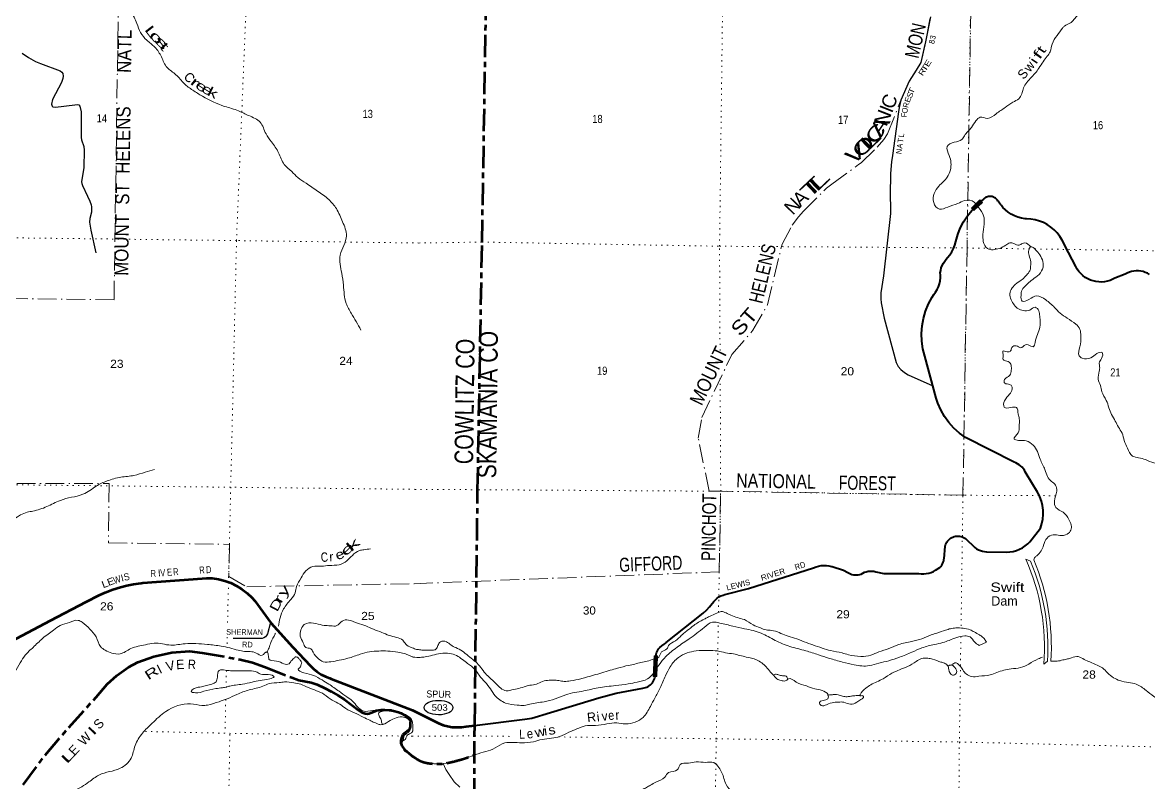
# Model space of a CAD drawing. Header units: feet. Extents: x -509309 to -252658, y -547785 to -360805.
# Drawn here: x -326406 to -302280, y -527854 to -511576 of the extents above; entities that cross this region are included whole.
import ezdxf
from ezdxf.enums import TextEntityAlignment as Align

# ---------------------------------------------------------------- set-up
doc = ezdxf.new("R2010")
doc.units = ezdxf.units.FT
doc.header["$LTSCALE"] = 80
for name, pattern in [('DOT_DASHED', [7.7, 5, -1.2, 0.3, -1.2]), ('DOTTED', [1.5, 0.3, -1.2]), ('LONG_DASH_SHORT_DASH', [9.9, 6, -1.2, 1.5, -1.2])]:
    doc.linetypes.add(name, pattern=pattern)
for name, color, linetype, lineweight in [('11', 7, 'LONG_DASH_SHORT_DASH', 60), ('17', 7, 'Continuous', 25), ('23', 7, 'Continuous', 70), ('26', 7, 'Continuous', 40), ('27', 7, 'Continuous', 13), ('29', 7, 'Continuous', 25), ('39', 7, 'Continuous', 13), ('42', 7, 'Continuous', 13), ('44', 7, 'DOT_DASHED', 13), ('61', 7, 'Continuous', 13), ('7', 7, 'DOTTED', 13)]:
    doc.layers.add(name, color=color, linetype=linetype, lineweight=lineweight)
for name, color, linetype in [('12', 7, 'Continuous'), ('30', 7, 'Continuous'), ('41', 7, 'Continuous')]:
    doc.layers.add(name, color=color, linetype=linetype)

msp = doc.modelspace()

# ---------------------------------------------------------------- linework, layer by layer
at = {"layer": '11'}
for points in [[(-316715.86, -526630.74), (-316654.03, -521583.29), (-316558.5, -516278.36), (-316469.63, -510997.35), (-316483.27, -510681.69), (-316376.8, -505718.45), (-316327.52, -501336.07)], [(-326389.04, -527901.97), (-325922.94, -527271.41), (-325416.21, -526674.44), (-324827.35, -526024.19), (-324591.62, -525750.18), (-324382.08, -525562.32), (-324132.87, -525387.47), (-323931.8, -525277.83), (-323591.98, -525152.2), (-323209.79, -525068.16), (-322826.8, -525039.62), (-322554.91, -525073.61), (-321744.19, -525219.98), (-321476.7, -525286.64), (-321217.28, -525379.69), (-320634.56, -525605.12), (-320482.02, -525658.97), (-320219.03, -525713.28), (-320089.51, -525758.28), (-319926.57, -525832.13), (-319792.61, -525903.8), (-319644.2, -525989), (-319507.59, -526079.45), (-319207.18, -526305.09), (-319130.36, -526355.96), (-319062.01, -526377.23), (-319014.97, -526380.45), (-318980.76, -526377.72), (-318940.44, -526365.08), (-318852.86, -526323.06), (-318821.4, -526315.41), (-318724.19, -526301.3), (-318644.23, -526297.6), (-318547.09, -526306.06), (-318459.91, -526320.51), (-318353.17, -526347.69), (-318293.45, -526370.57), (-318220.95, -526408.76), (-318137.83, -526460.47), (-318103.04, -526486.58), (-318089.47, -526516.79), (-318099.18, -526579.81), (-318097.15, -526621.18), (-318096.94, -526665.61), (-318111.14, -526703.97), (-318137.68, -526734.06), (-318227.57, -526801.73), (-318254.92, -526828.18), (-318273.31, -526858.85), (-318287.29, -526900.5), (-318298.82, -526961.47), (-318298.11, -527010.31), (-318288.94, -527046.06), (-318276.28, -527070.75), (-318219.62, -527147.12), (-318068.9, -527275.75)], [(-316981.1, -547015.46), (-316887.98, -543040), (-316886.45, -542825.07), (-316758.68, -537641.65), (-316724.95, -532202.46), (-316718.63, -526856.93), (-316715.86, -526630.74)], [(-318093.63, -527255.46), (-318090.94, -527257.77), (-318086.03, -527262.01), (-318081.66, -527265.77), (-318075.6, -527270.78), (-318071.3, -527274.07), (-318068.9, -527275.75), (-318062.4, -527279.91)]]:
    msp.add_lwpolyline(points, dxfattribs=at)
msp.add_spline([(-318062.4, -527279.91), (-317868.72, -527397.78), (-317657.37, -527447.74), (-317390.55, -527449.02), (-317138.37, -527397.69), (-316857.27, -527315.01), (-316720.93, -527264.02)], degree=3, dxfattribs=at)
at = {"layer": '17'}
msp.add_ellipse((-317492.8, -526250.08), major_axis=(-309.24, 1), ratio=0.500121, dxfattribs=at)
at = {"layer": '23'}
for points in [[(-328832.74, -525980.54), (-325808.48, -524387.65), (-325041.96, -523987.2), (-324764.56, -523839.93), (-324632.36, -523782.12), (-324473.28, -523722.46), (-324304.59, -523669.13), (-324171.32, -523636.09), (-324029.97, -523604.87), (-323861.99, -523581.75), (-323824.72, -523577.44), (-322751.94, -523497.93), (-322461.15, -523476.59), (-322343.11, -523480.41), (-322206.85, -523499.2), (-322073.31, -523532.13), (-321943.94, -523578.84), (-321820.15, -523638.81), (-321703.32, -523711.4), (-321594.71, -523795.8), (-321495.52, -523891.09), (-321431.29, -523964.95), (-321087.84, -524435.08), (-320613.24, -524957.92), (-320238.31, -525352.42), (-320167.39, -525423.19), (-320089.45, -525486.17), (-320005.37, -525540.65), (-319916.04, -525586.05), (-319822.46, -525621.86), (-319789.11, -525631.99), (-318049, -526305.42)], [(-318049, -526305.42), (-317489.92, -526586.81), (-317395.27, -526623.51), (-317297.31, -526650.13), (-317197.1, -526666.35), (-317095.74, -526672.02), (-316994.35, -526667.05), (-316901.79, -526653.11), (-316717.86, -526629.96)]]:
    msp.add_lwpolyline(points, dxfattribs=at)
at = {"layer": '26'}
for points in [[(-302260.6, -516972.96), (-302303.5, -516947.73), (-302348.81, -516927.12), (-302396.02, -516911.36), (-302444.62, -516900.62), (-302494.08, -516895.03), (-302543.85, -516894.63), (-302593.39, -516899.44), (-302642.16, -516909.39), (-302689.62, -516924.4), (-302735.25, -516944.28), (-302778.55, -516968.82), (-302999.4, -517049.12), (-303045.42, -517074.23), (-303102.3, -517098.46), (-303161.4, -517116.61), (-303222.07, -517128.49), (-303283.65, -517133.96), (-303345.46, -517132.96), (-303406.83, -517125.51), (-303467.09, -517111.68), (-303525.57, -517091.63), (-303581.63, -517065.57), (-303634.67, -517033.8), (-303684.09, -516996.66), (-303729.36, -516954.56), (-303769.98, -516907.95), (-303805.51, -516857.36), (-303835.55, -516803.33), (-304072.38, -516355.06), (-304087.44, -516317.69), (-304128.56, -516234.33), (-304178.16, -516155.73), (-304235.71, -516082.75), (-304300.57, -516016.17), (-304372.03, -515956.75), (-304449.32, -515905.12), (-304531.57, -515861.85), (-304617.9, -515827.41), (-304707.36, -515802.19), (-304798.96, -515786.46), (-304891.71, -515780.39), (-304925.22, -515777.61), (-305002.48, -515765.35), (-305078.04, -515745.07), (-305151.07, -515717.01), (-305220.76, -515681.47), (-305286.36, -515638.84), (-305347.14, -515589.59), (-305402.44, -515534.25), (-305431.41, -515498.44), (-305451.73, -515473.33), (-305470.05, -515448.44), (-305503.22, -515403.39), (-305504.81, -515400.46), (-305515.75, -515383.01), (-305528.45, -515366.8), (-305542.77, -515352.01), (-305558.56, -515338.8), (-305575.65, -515327.3), (-305593.84, -515317.66), (-305612.95, -515309.97), (-305632.75, -515304.32), (-305653.03, -515300.78), (-305666.52, -515299.91), (-305688.38, -515300.34), (-305710.07, -515303.06), (-305731.36, -515308.04), (-305752.01, -515315.21), (-305771.8, -515324.5)], [(-305180.28, -522903.33), (-305110.91, -522884.1), (-305043.92, -522857.72), (-304980.06, -522824.49), (-304920.02, -522784.76), (-304864.47, -522738.97), (-304823.66, -522698.32), (-304591.06, -522403.47), (-304563.16, -522309.59), (-304545.22, -522213.31), (-304537.45, -522115.68), (-304539.93, -522017.78), (-304552.62, -521920.66), (-304575.4, -521825.41), (-304608.01, -521733.06), (-304650.09, -521644.63), (-304656.75, -521632.55), (-304903.04, -521238.23), (-304919.07, -521200.4), (-304938.97, -521164.46), (-304962.51, -521130.8), (-304989.44, -521099.78), (-305019.47, -521071.75), (-305052.26, -521047.01), (-305087.47, -521025.83), (-305124.69, -521008.45), (-305159.43, -520996.26), (-306198.59, -520463.77), (-306328.58, -520369.27), (-306447.98, -520261.7), (-306555.48, -520142.23), (-306649.9, -520012.19), (-306730.22, -519872.99), (-306795.54, -519726.15), (-306830.3, -519625.15), (-307075.12, -518724.82), (-307114.66, -518565.65), (-307137.34, -518403.23), (-307142.92, -518239.32), (-307131.34, -518075.73), (-307102.72, -517914.24), (-307057.38, -517756.63), (-306995.81, -517604.62), (-306918.69, -517459.89), (-306881.25, -517400.73), (-306842.4, -517349), (-306809.17, -517293.5), (-306781.92, -517234.83), (-306760.95, -517173.63), (-306746.5, -517110.57), (-306738.72, -517046.35), (-306737.69, -516981.67), (-306740.55, -516940.7), (-306732.66, -516886.24), (-306719.11, -516832.91), (-306700.07, -516781.28), (-306675.73, -516731.93), (-306646.37, -516685.4), (-306612.3, -516642.18), (-306583.28, -516611.65), (-306533.74, -516550.83), (-306490.83, -516485.17), (-306455.01, -516415.39), (-306426.69, -516342.24), (-306406.17, -516266.53), (-306405.43, -516263.08), (-306366.11, -516118.17), (-306311.86, -515978.16), (-306243.28, -515844.59), (-306161.1, -515718.92), (-306066.24, -515602.53), (-305865.4, -515404.44)], [(-305771.8, -515324.5), (-305790.51, -515335.81), (-305807.93, -515349.01), (-305865.4, -515404.44)], [(-312612.17, -524856.76), (-311824.84, -524225.66), (-311751.47, -524163.4), (-311685.01, -524093.82), (-311626.19, -524017.67), (-311622.51, -524012.31), (-311593.09, -523974.09), (-311559.83, -523939.17), (-311523.1, -523907.91), (-311483.31, -523880.66), (-311440.89, -523857.72), (-311396.3, -523839.34), (-311354.71, -523826.86), (-310847.65, -523698.16), (-309455.41, -523256.32), (-309403.55, -523234.68), (-309349.71, -523218.59), (-309294.48, -523208.21), (-309238.47, -523203.67), (-309182.29, -523205), (-309126.56, -523212.19), (-309071.89, -523225.18), (-309059.41, -523229.01), (-308816.73, -523307.94), (-308721.59, -523359.7), (-308696.03, -523371.49), (-308665.37, -523385.46), (-308633.41, -523396.16), (-308600.52, -523403.45), (-308567.04, -523407.27), (-308533.34, -523407.56), (-308499.8, -523404.34), (-308466.78, -523397.62), (-308437.66, -523388.6), (-308402.28, -523368.21), (-308364.97, -523351.63), (-308326.12, -523339.05), (-308286.18, -523330.59), (-308245.56, -523326.36), (-308204.73, -523326.39), (-308164.13, -523330.7), (-308125.33, -523338.92), (-307947.74, -523375.91), (-307201.35, -523376.26), (-307148.22, -523382.82), (-307094.69, -523383.8), (-307041.35, -523379.17), (-306988.79, -523368.99), (-306937.58, -523353.38), (-306888.28, -523332.5), (-306846.44, -523309.66), (-306748.59, -523252.09), (-306726.54, -523226.31), (-306707.3, -523198.38), (-306691.09, -523168.58), (-306678.09, -523137.26), (-306668.43, -523104.74), (-306662.22, -523071.4), (-306661.29, -523063.71), (-306637.91, -522789.23), (-306629.36, -522761.05), (-306617.91, -522733.91), (-306603.69, -522708.13), (-306586.85, -522683.97), (-306567.57, -522661.7), (-306546.08, -522641.57), (-306522.6, -522623.8), (-306497.39, -522608.58), (-306470.72, -522596.08), (-306442.9, -522586.43), (-306414.22, -522579.75), (-306385, -522576.1), (-306355.55, -522575.52), (-306326.21, -522578.02), (-306297.29, -522583.58), (-306269.11, -522592.13), (-306241.98, -522603.58), (-306216.19, -522617.81), (-306200.23, -522628.51), (-306000.7, -522820.73), (-305963.33, -522846.4), (-305923.48, -522868.02), (-305881.58, -522885.36), (-305838.11, -522898.23), (-305793.52, -522906.48), (-305748.32, -522910.02), (-305742.25, -522910.14), (-305323.15, -522919.6), (-305251.29, -522915.21), (-305180.28, -522903.33)], [(-312853.08, -525582.96), (-312831.44, -525109.01), (-312822.25, -525077.89), (-312809.86, -525047.91), (-312794.41, -525019.38), (-312776.05, -524992.62), (-312755, -524967.94), (-312752.86, -524965.7), (-312705.59, -524925.12), (-312660.24, -524893.38)], [(-312660.24, -524893.37), (-312615.89, -524859.9), (-312612.17, -524856.75)], [(-316717.86, -526629.96), (-315643.53, -526494.77), (-315494.99, -526473.3), (-315349.52, -526436.43), (-315253.83, -526403.02), (-314060.28, -526038.08), (-313686.91, -525940.1), (-313456.66, -525899.97), (-313117.78, -525832.94), (-313087.46, -525828.75), (-313057.74, -525821.41), (-313028.95, -525811.01), (-313001.4, -525797.66), (-312975.41, -525781.5), (-312951.24, -525762.71), (-312929.17, -525741.5), (-312909.44, -525718.09), (-312892.26, -525692.75), (-312877.83, -525665.76), (-312866.29, -525637.41), (-312857.79, -525608), (-312853.08, -525582.96)]]:
    msp.add_lwpolyline(points, dxfattribs=at)
at = {"layer": '29'}
for points in [[(-306953.77, -511454.16), (-307055.58, -511990.52), (-307156.86, -512434.9), (-307261.25, -512597.55), (-307409.19, -512830.86), (-307585.36, -513237.85), (-307622.75, -513393.77), (-307639.37, -513485.24), (-307767.77, -514422.22)], [(-326409.76, -512230.5), (-326276.88, -512323.55), (-326126.28, -512412.17), (-326023.81, -512455.36), (-325599.2, -512611.57), (-325565.53, -512640.03), (-325541.62, -512669.17), (-325537.19, -512722.35), (-325541.62, -512771.09), (-325567.54, -512858.89), (-325765.75, -513225.8), (-325785.23, -513324.97), (-325771.94, -513369.28), (-325759.16, -513382.51), (-325696.64, -513387.01), (-325522.02, -513369.53), (-325230.39, -513329.14), (-325200.56, -513338.27), (-325178.41, -513364.85), (-325151.5, -513486.8), (-325147.41, -514038.37), (-325140.93, -514085.34), (-325092.08, -514234.57), (-325085.4, -514313.1), (-325090.17, -514682.4), (-325138.54, -514991.05), (-325134.12, -515022.07), (-325119.84, -515069.57), (-325013.44, -515293.85), (-324965.8, -515398.71), (-324937.01, -515478.47), (-324925.94, -515525), (-324925.94, -515584.82), (-324928.2, -515636.33), (-324965.65, -515776.41), (-324970.23, -515855.11), (-324943.8, -516021.68), (-324837.82, -516511.02)], [(-307767.77, -514422.22), (-307786.91, -514561.85), (-307809.31, -514812.26), (-307817.22, -515271.76), (-307807.95, -515550.98), (-307807.66, -515663.91), (-307955.54, -517002.97), (-308013.34, -517364.43), (-308014.23, -517493.45), (-308009.19, -517576.48), (-307942.98, -517908.55), (-307685.98, -518859.77), (-307644.57, -518942.31), (-307585.99, -519006.54), (-307509.53, -519075.35), (-307431.23, -519124.43), (-306903.64, -519355.43)], [(-321094.18, -524428.1), (-321156.59, -524672.94), (-321175.03, -524705.39), (-321200.88, -524734.97), (-321234.1, -524757.13), (-321271.75, -524768.21), (-321336.33, -524771.57), (-321890.67, -524766.38)]]:
    msp.add_lwpolyline(points, dxfattribs=at)
at = {"layer": '39'}
for p, q in [((-303963.14, -511588.69), (-303961.42, -511590.23)), ((-305910.23, -524917.71), (-305753.97, -524851.7))]:
    msp.add_line(p, q, dxfattribs=at)
msp.add_lwpolyline([(-317390.55, -527449.02), (-317337.84, -527578.98), (-317264.44, -527685.42), (-317160.19, -527838.88), (-317032.81, -527952.82)], dxfattribs=at)
for centre, radius, start, end in [((-309195.82, -524955.4), 4834.93, 356.42276, 22.7686), ((-306544.55, -525370.53), 25.83, 110.99637, 187.03131)]:
    msp.add_arc(centre, radius, start, end, dxfattribs=at)
for points in [[(-305981.41, -515462.28), (-306013.79, -515422.34), (-306219.5, -515386.59), (-306367.74, -515452.82), (-306582.41, -515527.27), (-306760.25, -515574.61), (-306882.76, -515428.68), (-306873.6, -515236.15), (-306771.07, -515078.3), (-306591.38, -514886.42), (-306522.99, -514729.65), (-306512.96, -514579.32), (-306550.93, -514423.65), (-306592.01, -514233.76), (-306441.02, -514139.49), (-306282.97, -514081.56), (-306224.63, -514000.83), (-306073.44, -513824.23), (-305979.36, -513682.22), (-305884.99, -513604.48), (-305731.14, -513628.77), (-305543.89, -513529.47), (-305351.72, -513396.17), (-305188.16, -513282.17), (-305059.76, -513207.36), (-304994.71, -513100.7), (-304966.07, -513005.1), (-304910.89, -512892.14), (-304710.13, -512662.68), (-304628.94, -512552.45), (-304536.97, -512414.4), (-304449.6, -512298.31), (-304386.82, -512201.62), (-304344.33, -512038.12), (-304239.04, -511852.24), (-304122.53, -511696.78), (-304079.25, -511653.79), (-303963.14, -511588.69), (-303876.84, -511512.73), (-303820.88, -511445.99), (-303723.49, -511330.17), (-303577.89, -511137.36), (-303473.73, -510993.61), (-303229.34, -510783.42), (-303010.52, -510628.76), (-302779.19, -510456.37), (-302596.99, -510320.78), (-302374.11, -510164.22), (-302185.29, -510081.03), (-301983.63, -509968.07), (-301828.7, -509801.62), (-301764.18, -509564.42), (-301700.89, -509373.37), (-301727.45, -509165.8), (-301848.22, -509029.96), (-301922.5, -508881.33), (-301996.18, -508784.93), (-302152.15, -508539.68), (-302193.3, -508277.49), (-302228.6, -508021.49), (-302191.11, -507819.7), (-302160.65, -507655.86), (-302118.08, -507564.65), (-301984.89, -507385.56), (-301854.74, -507170.23), (-301791.42, -507053.48), (-301812.96, -506807.9), (-301815.2, -506366.04), (-301791.55, -506081.53), (-301799.37, -505848.37), (-301797.57, -505705.84), (-301791.05, -505386.73), (-301752.6, -505148.81), (-301744.17, -505058.67), (-301731.62, -504814.02), (-301646.94, -504573.35), (-301556.11, -504403.14), (-301496.76, -504284.27), (-301409.68, -504103.92), (-301339.06, -503939.17), (-301253.74, -503674.42), (-301266.99, -503569.64), (-301261.34, -503433.24)], [(-324577.25, -509189.32), (-324443.59, -509304.15), (-324297.26, -509505.62), (-324174.86, -509806.94), (-324150.03, -510080.29), (-324245.98, -510491.74), (-324396.88, -510739.61), (-324217.74, -511005.92), (-324075.7, -511327.69), (-323956.65, -511594.84), (-323874.29, -511791.05), (-323745.24, -511954.07), (-323569.89, -512103.93), (-323429.72, -512313.31), (-323307.86, -512538.38), (-323118.57, -512692.53), (-322940.02, -512884.59), (-322758.47, -513024.55), (-322550.71, -513154.98), (-322076.27, -513370.84), (-321775.78, -513468.96), (-321555.44, -513569.54), (-321313.88, -513712.66), (-321188.44, -513959.87), (-321071.56, -514130.67), (-320917.87, -514366.4), (-320796.43, -514613.53), (-320637.17, -514767.09), (-320507.43, -514894.01), (-320331.58, -515017.8), (-320082.48, -515185.15), (-319841.69, -515368.38), (-319681.19, -515562.1), (-319548.39, -515843.56), (-319464.02, -516144.15), (-319522, -516349.68), (-319600.04, -516556.83), (-319565.42, -516946.74), (-319530.17, -517198.22), (-319469.61, -517592.64), (-319361.5, -517803.4), (-319154.1, -518162.55)], [(-304801.42, -516381.29), (-304933.56, -516295.34), (-304984.06, -516308.01), (-305051.19, -516342.32), (-305166.67, -516309.04), (-305252.56, -516294.64), (-305338.17, -516344.51), (-305474.43, -516413.07), (-305609.68, -516443.51), (-305731.34, -516416.08), (-305819.55, -516263.05), (-305827.67, -516116.24), (-305803.67, -515893.99), (-305813.04, -515719.02), (-305920.55, -515537.35), (-305981.41, -515462.28)], [(-304737.65, -523084.23), (-304720.38, -523038.52), (-304671.08, -522995.69), (-304581.97, -522889.69), (-304528.69, -522772.67), (-304454.33, -522618.07), (-304322.08, -522549.39), (-304179.99, -522563.32), (-304022.69, -522533.49), (-303942.14, -522447.34), (-303935.29, -522341.09), (-303986.32, -522223.22), (-304108.56, -522067.26), (-304264.32, -521964.59), (-304294.77, -521827.2), (-304246.93, -521613.64), (-304269.56, -521484.5), (-304357.7, -521403.77), (-304445.13, -521296.95), (-304499.47, -521152.89), (-304601.9, -520931.2), (-304657.71, -520767.01), (-304754.31, -520627.81), (-304900.38, -520537.46), (-305064.63, -520526.94), (-305158.17, -520498.27), (-305070.26, -520362.12), (-305052.85, -520236.08), (-305048.13, -520059.49), (-305071.62, -519962.46), (-305110.03, -519822.84), (-305228.43, -519823.62), (-305370.62, -519813.7), (-305362.97, -519677.36), (-305254.96, -519539.74), (-305201.67, -519422.72), (-305213.94, -519356.12), (-305279.25, -519322.2), (-305370.62, -519287.57), (-305362.89, -519223.52), (-305254.11, -519132.11), (-305221.14, -519024.58), (-305224.26, -518916.05), (-305245.08, -518869.29), (-305344.1, -518820.39), (-305401.28, -518782.68), (-305394.14, -518740.71), (-305399.96, -518658.21), (-305402.9, -518617.97), (-305304.92, -518630.69), (-305234.16, -518610.54), (-305206.06, -518535), (-305116.82, -518499.29), (-305015.64, -518542.22), (-304915.68, -518480.69), (-304797.97, -518506.01), (-304750.23, -518521.37), (-304711.56, -518426.04), (-304656.83, -518254.83), (-304606.54, -518099.58), (-304603.99, -517928.95), (-304616.76, -517806.11), (-304660.14, -517702.5), (-304711.57, -517674.99), (-304823.51, -517734.18), (-304962.17, -517742.43), (-305077.5, -517703.13), (-305136.31, -517651.31), (-305207.65, -517542.93), (-305250.44, -517417.25), (-305133.9, -517185.49), (-305007.12, -517096.58), (-304916.55, -517010.7), (-304854.52, -516942.12), (-304818.72, -516878.84), (-304803.74, -516768.8), (-304803.98, -516702.52), (-304838.48, -516567.03), (-304847.35, -516448.31), (-304801.42, -516381.29), (-304698.72, -516442.34), (-304611.33, -516551.16), (-304540.95, -516695.66), (-304551.25, -516856.03), (-304659.53, -517003.68), (-304794.59, -517102.4), (-304889.24, -517190.18), (-304988.48, -517299.92), (-305011.85, -517423.78), (-304988.95, -517542.89), (-304843.52, -517506.71), (-304674.96, -517431), (-304482.56, -517514.58), (-304296.27, -517676.32), (-304173.17, -517800.17), (-304021.52, -517906.74), (-303836.32, -518034.31)], [(-303836.32, -518034.31), (-303749.1, -518149.15), (-303730.79, -518290.22), (-303749.04, -518522.67), (-303766.21, -518714.98), (-303701.39, -518766.96), (-303514.5, -518756.01), (-303385.72, -518667.16), (-303274.75, -518644.09), (-303284.19, -518772.35), (-303334.94, -518869.36), (-303327.11, -518951.91), (-303335.59, -519044.06), (-303358.24, -519216.14), (-303311.66, -519349.95), (-303279.1, -519483.38), (-303183.73, -519668.73), (-303129.77, -519826.84), (-303071.36, -519969.01), (-302990.9, -520111.79), (-302924.11, -520240.13), (-302847.34, -520370.75), (-302799.44, -520530.71), (-302729.54, -520693.27), (-302619.65, -520860.95), (-302492.19, -520896.57), (-302344.84, -520938.76), (-302166.11, -521007.91), (-302002.72, -521050.54), (-301847.64, -521179.29), (-301713.7, -521347.62), (-301636.01, -521444.13), (-301605.73, -521587.54), (-301672.82, -521770.45), (-301721.77, -521875.54), (-301818.87, -521905.02), (-301897.67, -522075.56), (-301807.15, -522142.3), (-301721.4, -522237.02), (-301696.65, -522362.2), (-301655.81, -522485.82), (-301661.51, -522624.23), (-301668.5, -522810.79), (-301677.09, -522906.95), (-301692.92, -523049.09), (-301708.65, -523187.23), (-301726.92, -523345.37), (-301780.47, -523472.43), (-301906.61, -523537.25), (-301926.9, -523621.04), (-301883.76, -523658.36), (-301764.69, -523707.81), (-301705.43, -523817.87), (-301679.88, -523912.96), (-301567.98, -524080.69), (-301419.81, -524167.08), (-301279.75, -524106.65), (-301193.28, -523874.06), (-301233.15, -523714.33), (-301221.64, -523433.5), (-301172.78, -523181.81), (-301070.13, -522869.34), (-301013.13, -522688.16), (-300896.51, -522528.69), (-300745.37, -522354.1), (-300623.01, -522204.83), (-300446.75, -522141.38), (-300303.48, -522111.16), (-300171.02, -522034.46), (-300080.49, -521950.59), (-300036.7, -521813.23), (-300037.17, -521680.68), (-299978.06, -521646.15), (-299877.89, -521727.21), (-299722.18, -521831.88), (-299575.66, -521980.47), (-299461.41, -522059.91), (-299342.63, -522045.09), (-299165.34, -522017.81), (-299053.06, -522020.89), (-298878.86, -521959.38), (-298730.68, -521895.16), (-298601.28, -521858.54), (-298486.59, -521771.31), (-298486.69, -521624.72), (-298502.35, -521459.62), (-298411.66, -521369.73), (-298329.43, -521295.67), (-298231.75, -521394.73), (-298218.46, -521423.21), (-298149.02, -521527.53), (-298129.48, -521622.45), (-298089.5, -521778.17), (-298027.8, -521872.23), (-297777.56, -521893.14), (-297467.66, -521859.45), (-297154.56, -521855.97)], [(-328887.3, -526073.15), (-328998.77, -525991.06), (-328946.63, -525881.72), (-328855.38, -525716.96), (-328831.7, -525524.81), (-328812.13, -525338.6), (-328817.38, -525194.04), (-328791.57, -524995.91), (-328747.44, -524886.41), (-328687.02, -524763.19), (-328595.24, -524570.35), (-328528.01, -524405.13), (-328402.49, -524122.66), (-328345.15, -523951.22), (-328294.28, -523803.74), (-328250.35, -523599.94), (-328161.96, -523374.93), (-328050.58, -523204.55), (-327858.57, -523005.63), (-327558.16, -522792.76), (-327290.2, -522601.33), (-327009.95, -522500.43), (-326839.86, -522401.41), (-326302.82, -522064.72), (-326186.23, -522040.9), (-325882.04, -521944.47), (-325595.17, -521811.6), (-325357.64, -521745.98), (-325110.1, -521680.56), (-324824.43, -521505.53), (-324594.07, -521395.64), (-324298.19, -521315.1), (-324017.12, -521276.41), (-323777.55, -521208.83), (-323580.21, -521150.46)], [(-320922.35, -524506.79), (-320887.57, -524328.61), (-320811.85, -524137.47), (-320655.78, -523933.84), (-320562.92, -523789.18), (-320532.37, -523657.35), (-320438.74, -523472.57), (-320331.71, -523320.16), (-320185.8, -523228.69), (-320003.42, -523220.19), (-319830.94, -523205.48), (-319620.39, -523189.5), (-319458.62, -523106.36), (-319338.26, -522990.32), (-319186.08, -522884.93), (-319091.66, -522868.7), (-318947.12, -522849.44)], [(-311729.13, -524319.03), (-311686.31, -524297.73), (-311525.83, -524223.81), (-311436.7, -524192.11), (-311331.18, -524223.11), (-311232.06, -524267.99), (-311087.03, -524322.17), (-310939.74, -524366.36), (-310750.04, -524475.98), (-310595.37, -524544.47), (-310474.03, -524583.94), (-310354, -524597.27), (-310192.72, -524643.85), (-310043.9, -524706.16), (-309866.8, -524761.21), (-309656.2, -524839.27), (-309469.44, -524908.65), (-309272.56, -524974.28), (-309091.44, -525029.44), (-308845.95, -525078.33), (-308708.57, -525118.24), (-308444.67, -525153.58), (-308229.22, -525125.33), (-308058.87, -525057.7), (-307842.25, -524985.32), (-307631.26, -524898.72), (-307354.65, -524833.99), (-307134.34, -524773.75), (-306933.54, -524692.9), (-306816.13, -524653.94), (-306627.84, -524590.82), (-306520.66, -524559.62), (-306405.9, -524544.68), (-306251.57, -524550.92), (-306103.95, -524583.07), (-306012.9, -524629.74), (-305902.17, -524691.01), (-305833.34, -524743.1), (-305776.8, -524804.89), (-305753.97, -524851.7)], [(-327148.53, -527142.49), (-327121.56, -526988.52), (-327034.53, -526729.38), (-326902.3, -526410.93), (-326810.42, -526107.74), (-326676.6, -525705.05), (-326452.43, -525290.07), (-326347.25, -525129.59), (-326179.83, -524960.29), (-325973.92, -524767.66), (-325740.25, -524589.61), (-325596.18, -524490.08), (-325398.73, -524425.7), (-325215.66, -524381.1), (-325128.36, -524422.92), (-324962.9, -524566.57), (-324829.96, -524735.68), (-324733.82, -524944.2), (-324633.19, -525022.39), (-324490.15, -525081.35), (-324316.27, -525098.76), (-324083.87, -524986.9), (-323769.9, -524902.71), (-323587.06, -524870.14), (-323227.42, -524911.22), (-322922.49, -524881.02), (-322694.15, -524877.43), (-322442.25, -524898.36), (-322150.55, -524932.11), (-321781.82, -525021.52), (-321650.18, -525048.15), (-321400.51, -525081.09), (-321269.24, -525127.77), (-321173.83, -525059.4), (-321138.91, -525118.26), (-321124.66, -525210.83), (-320961.29, -525254.13), (-320694.03, -525309.47), (-320638.65, -525240.32), (-320633.6, -525235.18)], [(-318030.77, -524978.5), (-318078.35, -524962.94), (-318193.11, -524890.5), (-318259.63, -524808.95), (-318394.6, -524746.14), (-318551.96, -524702.96), (-318708.94, -524639.73), (-318885.86, -524572.09), (-319050.69, -524500.68), (-319225.8, -524443.11), (-319418.73, -524375.16), (-319559.31, -524396.51), (-319671.31, -524494.66), (-319807.53, -524498.03), (-319941.53, -524489.42), (-320119.02, -524451.87), (-320321.14, -524445.94), (-320383.96, -524484.85), (-320439.95, -524586.09), (-320456.53, -524720.19), (-320391.19, -524863.91), (-320334.98, -524961.31), (-320229.39, -524989.44), (-320178.68, -525060.64), (-320061.34, -525207.38), (-319962.37, -525267.48), (-319796.16, -525266.7), (-319621.37, -525235.98), (-319432.34, -525193.5), (-319170.37, -525106.29), (-318969.1, -525052), (-318774.6, -525037.72), (-318580.4, -525039.48), (-318362.61, -525063.77), (-318228.96, -525090.44), (-318119.64, -525132.69), (-318045.65, -525165.18), (-318033.73, -525169.73)], [(-312890.46, -525524.73), (-312622.21, -525157.71), (-312382.11, -524957.44), (-312118.38, -524773.89), (-311798.9, -524531.61), (-311623.41, -524421.95), (-311465.34, -524438.33), (-311186.2, -524504.2), (-310932.85, -524559.33), (-310576.32, -524657.45), (-310279.43, -524810.16), (-309961.84, -524939.35), (-309623.25, -525032.96), (-309350.65, -525118.74), (-309117.94, -525195.39), (-308835.11, -525273.42), (-308583.98, -525336.52), (-308261.34, -525351.38), (-308055.22, -525296.77), (-307841.2, -525246.4), (-307616.44, -525170.22), (-307350.79, -525065.04), (-307133.58, -524970.57), (-306866.83, -524899.56), (-306685.09, -524856.34), (-306551.42, -524809.79), (-306387.3, -524750.02), (-306217.81, -524714.5), (-306102.06, -524737.75), (-306008.61, -524844.73), (-305916.14, -524913.53), (-305910.23, -524917.71)], [(-312262.97, -524683.8), (-312237.05, -524658.61), (-312158.05, -524593.97), (-312020.56, -524488.29), (-311924.11, -524423.65), (-311798.93, -524355.93), (-311729.13, -524319.03)], [(-321169.88, -525062.87), (-321124.03, -524968.07), (-321083.82, -524854.49), (-320992.23, -524671.68), (-320986.64, -524658.64)], [(-312876.34, -525206.29), (-312772.63, -525166.52), (-312714.15, -525057.76), (-312599.67, -524989.64), (-312561.7, -524920.39), (-312416.61, -524821.95), (-312282.97, -524701.1), (-312262.97, -524683.8)], [(-318030.77, -524978.5), (-317983.18, -524996.91), (-317899.29, -525011.26), (-317795.19, -525020.13), (-317718.9, -525018.2), (-317620.65, -525020.89), (-317547.88, -525000.79), (-317505.64, -524921.62), (-317451.31, -524840.78), (-317322.89, -524840.27), (-317228.36, -524907.12), (-317121.59, -524966.27), (-316981.11, -525040.4), (-316857.43, -525142.19), (-316725.77, -525246.2), (-316614.38, -525357.69), (-316513.55, -525488.97), (-316410.13, -525598.23), (-316255.43, -525741.03), (-316159.6, -525834.02), (-316040.75, -525891.49), (-315883.45, -525861.66), (-315736.12, -525829.55), (-315570.21, -525777.86), (-315425.2, -525757.73), (-315299.34, -525702.94), (-315157.92, -525666.65), (-315023.32, -525660.29), (-314913.26, -525671.34), (-314799.35, -525688.51), (-314662.58, -525676.19), (-314444.76, -525633.96), (-314341.7, -525606.66), (-314171.83, -525557.09), (-313991.83, -525503.78), (-313813.84, -525450.41), (-313658.17, -525406.48), (-313417.75, -525344.78), (-313284.57, -525316.3), (-313155.28, -525283.69), (-313022.15, -525257.21), (-312876.34, -525206.29)], [(-320638.65, -525240.32), (-320618.88, -525222.21), (-320588.64, -525191.97), (-320563.43, -525166.76), (-320543.27, -525164.24), (-320515.54, -525171.8), (-320485.29, -525199.53), (-320447.48, -525242.38), (-320424.8, -525277.67), (-320427.32, -525305.39), (-320439.92, -525343.2), (-320447.48, -525373.45), (-320465.13, -525396.13), (-320474.58, -525404.34)], [(-318033.73, -525169.73), (-317885.59, -525174.29), (-317779, -525165.16), (-317621.54, -525129.31), (-317447.99, -525091.89), (-317249.28, -525089.29), (-317108, -525133.32), (-316979.87, -525219.16), (-316867.78, -525304.57), (-316712.66, -525431.31), (-316619.74, -525558.36), (-316495.17, -525702.34), (-316380.68, -525848.05), (-316278.28, -525995.44), (-316180.33, -526084.47), (-316053.73, -526152.2), (-315804.07, -526195.18), (-315653.85, -526205.31), (-315538.77, -526178.34), (-315230.34, -526124.53), (-314993.99, -526064.73), (-314766.86, -525974.56), (-314381.44, -525892.73), (-314072.69, -525826.88), (-313698.21, -525778.9), (-313428.42, -525744.11), (-313234.71, -525703.23), (-313014.23, -525636.97), (-312890.46, -525524.73)], [(-316720.93, -527264.02), (-316697.16, -527255.13), (-316478.8, -527192.83), (-316282.06, -527113.88), (-316072.55, -527007.16), (-315895.68, -526995.93), (-315715.28, -527002.88), (-315455.84, -526979.86), (-315271.99, -526932.68), (-315068.63, -526906.11), (-314893.12, -526870.75), (-314700.08, -526779.65), (-314525.56, -526706.11), (-314351.25, -526640.59), (-314128.27, -526630.63), (-313884.7, -526601.15), (-313673.43, -526578.82), (-313485.39, -526600.03), (-313275.64, -526559.59), (-313110.5, -526461.69), (-312953.69, -526225), (-312856.64, -526046.93), (-312746.49, -525829.05), (-312627.13, -525567.24), (-312527.75, -525377.17), (-312351.81, -525175.15), (-312164.67, -525079.87), (-311970.85, -525034.97), (-311715.79, -525025.88), (-311511.44, -525037.5), (-311343.88, -525074.22), (-311172.04, -525101.01), (-310898.91, -525166.72), (-310677.75, -525224.99), (-310565.23, -525294.34), (-310473.2, -525379.19), (-310377.85, -525490.24), (-310284.18, -525589.2), (-310225.48, -525645.02), (-310125.98, -525675.86), (-310043.61, -525672.09), (-309996.48, -525635.23), (-309829.72, -525702.04), (-309609.26, -525786.4), (-309432.31, -525847.47), (-309274.72, -525881.9), (-309146.87, -525977.78), (-309149.06, -526060.05), (-309331.82, -526141.4), (-309295.33, -526202.64), (-309178.56, -526187.77), (-309018.77, -526139.93), (-308926.27, -526132.42), (-308807.98, -526135.66), (-308664.64, -526177.74), (-308531.13, -526137.21), (-308445.26, -526077.31), (-308390, -526036.65), (-308399, -525998.25), (-308465.01, -525990.42), (-308460.68, -525978.49), (-308336.41, -525833.29), (-308230.12, -525759.89), (-307967.88, -525632.52), (-307776.09, -525513.26), (-307445.2, -525369.7), (-307255.69, -525260.42), (-307141.74, -525201.29), (-307009.09, -525192.87), (-306905.26, -525211.78), (-306730.38, -525274.8), (-306652.77, -525299.01), (-306580.04, -525355.23), (-306560.07, -525434.09), (-306479.08, -525556.8), (-306399.86, -525520.81), (-306409.27, -525422.15), (-306470.64, -525316.05), (-306431.9, -525293.01), (-306327.03, -525348.09), (-306185.38, -525528.69), (-306068.54, -525586.11), (-305911.83, -525578.35), (-305672.27, -525548.76), (-305530.47, -525498.42), (-305225.36, -525418.41), (-305020.05, -525393.91), (-304845.42, -525316.36), (-304641.81, -525205.46), (-304549.52, -525166.6)], [(-304370.31, -525257.07), (-304334.12, -525254.04), (-304237.82, -525254.67), (-304112.76, -525229.98), (-304013.88, -525208.59), (-303926.86, -525180.85), (-303783.81, -525158.66), (-303658.99, -525218.3), (-303534.02, -525271.93), (-303379.45, -525344.43), (-303266.61, -525401.74), (-303159.07, -525507.1), (-303027.37, -525609.11), (-302896.64, -525672.93), (-302705.13, -525714.32), (-302543.53, -525748.86), (-302332.37, -525881.16), (-302167.28, -526010.18), (-302021.53, -526112.57), (-301852.85, -526257.76), (-301658.62, -526347.42), (-301534.58, -526360.85), (-301381.29, -526330.91), (-301272.3, -526382.09), (-301170.2, -526390.91), (-300987.51, -526462.18), (-300876.07, -526571.66), (-300798.82, -526684.22), (-300781.61, -526791.13), (-300864.41, -526961.56), (-300937.24, -527134.28), (-300971.28, -527281.95), (-300957.47, -527440.97), (-300927.3, -527588.39), (-300886.01, -527770.25), (-300883.1, -527886.81), (-300847.31, -527974.14), (-300758.24, -528095.05), (-300679.09, -528211.69), (-300626.27, -528187.03), (-300604.69, -528055.08), (-300586.42, -527896.93), (-300563.01, -527696.76), (-300500.31, -527527.78), (-300389.31, -527428.41), (-300250.67, -527345.85), (-300144.69, -527284.49), (-300021.28, -527171.4), (-299970.94, -527014.13), (-299934.3, -526844.44), (-299892.4, -526703.01), (-299800.13, -526478.61), (-299756.62, -526276.98), (-299700.05, -526111.85), (-299649.3, -526014.84), (-299533.25, -525951.75), (-299419.31, -525892.62), (-299252.62, -525887.14), (-298963.32, -525872.97), (-298678.18, -525864.71), (-298459.31, -525858.65), (-298206.85, -525871.58), (-298022.01, -525862.59), (-297704.24, -525909.44), (-297416.97, -525971.52), (-297105.55, -525955.95), (-296859.85, -525996.81), (-296687.07, -526063.79), (-296577.87, -526106.95), (-296449.69, -526190.78), (-296334.13, -526296.36), (-296227.12, -526421.79), (-296091.65, -526608.24), (-295974.94, -526745.98), (-295841.18, -526846.03), (-295673.08, -526862.68), (-295639.27, -526648.73), (-295747.82, -526430.89), (-295778.5, -526227.23), (-295828.83, -526083.27), (-295829.57, -525960.75), (-295613.86, -525922.48), (-295401.92, -525950.37), (-295145.14, -525877.07), (-294835.43, -525775.1), (-294566.23, -525762.39), (-294407.17, -525816.94), (-294248.97, -525903.61), (-294045.69, -525955.36), (-293861.09, -525880.09), (-293692.57, -525880.68), (-293538.99, -525915.01), (-293340.87, -525934.49), (-293148.01, -525925.71), (-292959.12, -525914.82), (-292781.18, -525863.46), (-292486.12, -525859.49)], [(-322025.11, -525809.32), (-322123.5, -525823.46), (-322264.03, -525842.81), (-322517.38, -525898.08), (-322700.26, -525932.66), (-322791.8, -525902.79), (-322726.6, -525843.87), (-322571.63, -525802.73), (-322464.97, -525774.71), (-322259.28, -525698.44), (-322231.38, -525600.67), (-322190.52, -525452.99), (-322060.3, -525449.5), (-321948.36, -525459.69), (-321732.23, -525465.89), (-321541.96, -525463.56), (-321380.33, -525492.78), (-321297.06, -525536.53), (-321138.93, -525539.6), (-321015.75, -525590.14), (-321108.74, -525636.49), (-321315.56, -525666.59), (-321488.46, -525703.36), (-321689.58, -525749.62), (-321840.09, -525766.76), (-321964.68, -525790.43), (-322039.09, -525807.04)], [(-320474.58, -525404.34), (-320496.01, -525425.67), (-320375.36, -525504.25), (-320170.19, -525560.4), (-319985.84, -525658.27), (-319843.37, -525747.31), (-319624.02, -525900.03), (-319458.06, -526017.62), (-319333.68, -526110.32), (-319227.93, -526234.76), (-319111.44, -526321.28), (-318899.08, -526315.37), (-318746.92, -526316.32), (-318662.93, -526321.96), (-318769.78, -526360.01), (-318767, -526424.27), (-318720.6, -526511.44), (-318702.27, -526600.08), (-318567.17, -526550.53), (-318437.72, -526482.82), (-318270.9, -526449.94), (-318161.43, -526484.17), (-318108.26, -526531.35), (-318079.69, -526608.14), (-318080.53, -526652.27), (-318128.79, -526767.7), (-318222.35, -526844.13), (-318246.02, -526929.95)], [(-306553.81, -525346.41), (-306534.03, -525341.63), (-306501.29, -525337.54), (-306487.65, -525340.27), (-306474.69, -525345.73)], [(-310319.36, -525554.1), (-310254.66, -525535.78), (-310188.98, -525555.66), (-310101.03, -525568.1), (-310031.34, -525588.09), (-310014.47, -525632.73)], [(-318966.67, -526520.06), (-319103.99, -526455.85), (-319292.39, -526359.91), (-319476.89, -526270.05), (-319607.28, -526177.24), (-319769.88, -526093.83), (-319941.65, -525966.1), (-320108.37, -525888.63), (-320279.29, -525821.11), (-320444.16, -525751.71), (-320595.67, -525716.67), (-320791.6, -525700.83), (-320903.96, -525712.69), (-321120.67, -525736.58), (-321255.88, -525792.14), (-321547.72, -525870.75), (-321813.89, -525967.91), (-322017.88, -526060.26), (-322195.29, -526123.03), (-322438.94, -526194.54), (-322561.23, -526202.2), (-322804.89, -526169.39), (-323334.64, -526333.67), (-323629.81, -526586.76), (-323834.06, -526797.48), (-323993.31, -527063.25), (-324078.54, -527332.45), (-324312.97, -527550.61), (-324768.24, -527694.27), (-324981.32, -527842.62), (-325301.13, -528023.01), (-325669.53, -528126.21), (-326032.91, -528281.68), (-326484.09, -528525.73), (-326820.53, -528737.9), (-327077.86, -529001.76), (-327318.13, -529316.11), (-327478.99, -529561.78), (-327655.02, -529867.35), (-327831.84, -530319.37), (-327868.33, -530657.74), (-327880.5, -530876.19), (-327922.41, -531288.69), (-328111.39, -531748.5), (-328241.94, -532189.38), (-328329.31, -532570.9), (-328434.5, -532942.04), (-328585.18, -533388.55), (-328788.95, -533783.86), (-328955.76, -534236.07), (-329005.62, -534435.74), (-329057.8, -534862.09), (-329093.82, -535280.72), (-329154.78, -535642.69), (-329243.02, -535859.67), (-329526.28, -536223.35), (-329823.8, -536705.13), (-329990.47, -537044.99), (-330110.34, -537345.62), (-330306.26, -537749.12), (-330399.3, -538008.14), (-330509.31, -538316.99), (-330536.62, -538489.01), (-330651.9, -538548.97), (-331043.49, -538818.26), (-331260.97, -539092.92), (-331379.76, -539441.73), (-331579.94, -539859.19), (-331743.65, -540148.94), (-332003.85, -540563.23), (-332128.46, -540797.56), (-332091.75, -540972.83), (-332107.68, -541072.84), (-332381.21, -541346.42), (-332467.5, -541461.11), (-332753.24, -541640.16), (-333156.59, -541790.84), (-333329, -542012.21), (-333383.94, -542267.96), (-333602.08, -542576.72), (-333668.3, -542794.13), (-333719.23, -543049.96), (-333834.39, -543103.9), (-334052.59, -543206.01), (-334201.27, -543337.55), (-334143.9, -543479.11), (-333970.05, -543602.86), (-334050.85, -543639.42), (-334050.72, -543737.73), (-334113.34, -543766.61)], [(-309154.99, -525981.57), (-309072.57, -525975.8), (-308998.17, -525969.8), (-308928.16, -525977.74), (-308836.63, -526006.35), (-308784.71, -526015.81), (-308694.33, -526012.26), (-308625.78, -526000.07), (-308573.49, -525995.48), (-308465.01, -525990.42)], [(-318662.93, -526321.96), (-318540.18, -526290.23), (-318382.78, -526331.4), (-318265.48, -526375.81), (-318178.02, -526409.61), (-318103.23, -526477.27), (-318068.1, -526520.31)], [(-318209.86, -526398.96), (-318200.55, -526428.26), (-318204.52, -526444.16), (-318214.85, -526458.46)], [(-318966.67, -526520.06), (-318916.68, -526548.28), (-318814.94, -526589.61), (-318748.97, -526613.45), (-318705.26, -526615.04), (-318660.75, -526604.71)], [(-318068.1, -526520.31), (-318065.24, -526526.82), (-318061.86, -526534.31), (-318058.47, -526542.29), (-318055.81, -526548.09), (-318052.55, -526556.67)], [(-318052.55, -526556.67), (-318048.09, -526576), (-318045.97, -526607.25), (-318041.21, -526657.03), (-318041.21, -526694.1), (-318041.21, -526723.75), (-318044.39, -526747.06), (-318049.68, -526760.3), (-318055.52, -526772.46)], [(-318263.34, -526966.35), (-318226.77, -526947.28), (-318192.6, -526909.12), (-318173.52, -526854.28), (-318135.37, -526823.28), (-318086.89, -526797.06), (-318060.4, -526777.61), (-318055.41, -526772.34)], [(-318246.02, -526929.95), (-318271.83, -527023.75), (-318247.84, -527130.55), (-318220.81, -527183.24), (-318127.5, -527225.18), (-318062.41, -527279.76)], [(-318062.41, -527279.76), (-317958.94, -527353.04), (-317657.37, -527447.74), (-317390.55, -527449.02), (-317138.37, -527397.69), (-316857.27, -527315.01), (-316720.93, -527264.02)], [(-315276.91, -528243.87), (-315169.84, -528216.67), (-315019.95, -528238.85), (-314834.18, -528270.04), (-314655.52, -528266.9), (-314432.06, -528238.88), (-314248.91, -528217.78), (-313946.64, -528244.13), (-313782.07, -528242.61), (-313616.75, -528213), (-313461.96, -528126.87), (-313283.32, -528049.42), (-313135.78, -528009.28), (-313036.14, -527959.8), (-312952.6, -527911.88), (-312836.54, -527848.79), (-312645.07, -527741.57), (-312562.09, -527639.42), (-312378.08, -527586.22), (-312312.71, -527467.52), (-312139.37, -527438.13), (-311972.15, -527412.58), (-311771.81, -527424.09), (-311595.32, -527426.91), (-311485.83, -527534.33), (-311418.6, -527646.62), (-311327.05, -527900.15), (-311172.04, -528030.9), (-311101.81, -528030.82), (-310841.22, -528190.57), (-310626.63, -528194.44), (-310492.49, -528280.44), (-310331.76, -528497.71), (-310287.5, -528643.5), (-310090.74, -528638.85), (-309861.15, -528606.98), (-309650.13, -528668.98), (-309399.93, -528691.9), (-309268.37, -528649.31), (-309129.95, -528725.39), (-309027.33, -528864.76), (-308845.79, -528903.86), (-308608.52, -529034.86), (-308446.63, -529133.68), (-308231.37, -529187.77), (-307973.75, -529232.97), (-307787.6, -529250.12), (-307553.77, -529284.63), (-307315.69, -529385.53), (-307199.52, -529543.34), (-307050.34, -529892.82), (-307067.41, -530081.12), (-306998.88, -530370.16), (-306856.66, -530679.3), (-306752.81, -530923.12), (-306611.62, -531196.07), (-306490.99, -531412.24), (-306358.25, -531701.03), (-306164.83, -531971.4), (-305961.38, -532242.04), (-305793.75, -532501.67), (-305480.62, -532797.41), (-305241.96, -533026.84), (-304993.75, -533274.61), (-304839.03, -533491.71), (-304571.22, -533906.7), (-304464.65, -534198.79), (-304390.59, -534355.44), (-304330.63, -534439.42), (-304166.52, -534530.26), (-304001.15, -534649.25)]]:
    msp.add_spline(points, degree=3, dxfattribs=at)
at = {"layer": '42'}
for p, q in [((-304905.86, -523072.63), (-304806.81, -523113.26)), ((-304525.2, -525321.36), (-304445.16, -525252.39))]:
    msp.add_line(p, q, dxfattribs=at)
for radius, start, end in [(4684.93, 355.51981, 23.69556), (4759.93, 356.42276, 22.7686)]:
    msp.add_arc((-309195.82, -524955.4), radius, start, end, dxfattribs=at)
at = {"layer": '44'}
for points in [[(-305908.18, -501476.54), (-306039.32, -508222.7), (-306168.43, -516404.11), (-306255, -521701.53), (-311446.13, -521615.39)], [(-317761.09, -505376.9), (-320186.06, -505332.44), (-320256.24, -508132.36), (-321568.47, -508162.36), (-321603.61, -510950.29), (-324348.35, -510946.14), (-324444.7, -517512.79), (-327075.97, -517485.9), (-327144.07, -521448.5), (-324551.94, -521449.09), (-324564.51, -522719.29), (-321970.94, -522754.39), (-321988.16, -523442.33), (-321599, -523662.12), (-318011.71, -523595.42)], [(-318011.71, -523595.42), (-311476.95, -523341.81), (-311446.13, -521615.39), (-311695.62, -521612.11), (-311925.73, -520480.32), (-311852.57, -520035.02), (-311204.1, -518685.82), (-310756.23, -518168.63), (-310441.24, -517620.47), (-310131.2, -516325.32), (-309913.6, -515912.76), (-309777.63, -515734.24), (-309668.95, -515613.45), (-309178.55, -515122.16), (-309061.89, -515041.06), (-308493.33, -514617.01), (-308440.01, -514578.67), (-308090.84, -514246.56), (-307952.79, -514082.34), (-307869.9, -513957.52), (-307601.17, -513275.39), (-307409.19, -512830.86), (-307156.86, -512434.9), (-307035.21, -511887.51), (-306939.8, -511372.08)]]:
    msp.add_lwpolyline(points, dxfattribs=at)
at = {"layer": '61'}
for p, q in [((-306072.1, -515549.83), (-305891.71, -515376.73)), ((-305891.71, -515376.73), (-305839.78, -515430.85)), ((-312798.5, -525140.96), (-312814.92, -525585.48)), ((-312814.92, -525585.48), (-312889.87, -525582.71))]:
    msp.add_line(p, q, dxfattribs=at)
for points in [[(-305839.78, -515430.85), (-306020.17, -515603.94), (-306072.1, -515549.83)], [(-312889.87, -525582.71), (-312873.45, -525138.18), (-312798.5, -525140.96)]]:
    msp.add_lwpolyline(points, dxfattribs=at)
for points in [[(-306019.93, -515592.63), (-306060.78, -515550.06), (-305891.94, -515388.04), (-305851.09, -515430.61)], [(-312881.57, -525575.01), (-312865.75, -525146.47), (-312806.79, -525148.65), (-312822.61, -525577.19)]]:
    msp.add_lwpolyline(points, close=True, dxfattribs=at)
at = {"layer": '7'}
for p, q in [((-329293.32, -521446.65), (-317983.92, -521574.9)), ((-322019.72, -524737.88), (-322024.91, -524959.49)), ((-322036.45, -525451.78), (-322044.89, -525812.18)), ((-322051, -526072.87), (-322067.94, -526795.63)), ((-318056.66, -526862.34), (-318178.1, -526861.35))]:
    msp.add_line(p, q, dxfattribs=at)
for points in [[(-321621.15, -501262.95), (-321532.06, -505307.76), (-321603.61, -510950.29), (-321820.75, -516246.91), (-322014.45, -524513.18)], [(-311460.13, -518601.5), (-311470.5, -516367.43), (-311404.23, -511105.88), (-311263.73, -505770.05), (-311187.18, -501405.9)], [(-305908.18, -501476.42), (-305998.49, -505833.84), (-306092.23, -511146.85), (-306168.43, -516404.11), (-306254.91, -521716.8), (-306296.67, -524546.74)], [(-317911.34, -516298.27), (-321820.75, -516246.91), (-327053.65, -516181.52), (-332303.05, -516246.23), (-334354.55, -516198.41), (-334514.17, -516198.63)], [(-317911.34, -516298.27), (-316558.5, -516278.36), (-311470.5, -516367.43), (-310530.21, -516373.93)], [(-310247.51, -516375.89), (-306168.43, -516404.11), (-304839.6, -516423.92)], [(-304714.89, -516425.78), (-300853.44, -516483.33), (-295663.02, -516569.17), (-290311.3, -516625.29), (-286121.64, -516691.66)], [(-311492.83, -524208.93), (-311446.13, -521615.39), (-311457.65, -519133.84)], [(-306256.3, -521701.51), (-311446.13, -521615.39), (-316654.03, -521583.29), (-317983.92, -521574.9)], [(-304268.15, -521711.49), (-306229.66, -521701.95), (-306255, -521701.53)], [(-311875.66, -547084.84), (-311817.29, -542875.57), (-311714.7, -537606.98), (-311624.17, -532263.76), (-311541.61, -526918.31), (-311496.82, -524430.54)], [(-306299.33, -524727.09), (-306332.67, -526986.59), (-306374.92, -532325.11)], [(-318228.49, -526860.53), (-322068.03, -526799.64), (-323801.22, -526759.9)], [(-321964.32, -526821.71), (-322048.61, -532187.12), (-322137.63, -537590.55), (-322098.83, -542906.18), (-322143.53, -546943)], [(-318056.66, -526862.34), (-316718.63, -526856.93), (-315897.61, -526866.66)], [(-314920.67, -526878.25), (-311541.61, -526918.31), (-306332.67, -526986.59), (-300932.45, -527122.09)]]:
    msp.add_lwpolyline(points, dxfattribs=at)

# ---------------------------------------------------------------- texts
at = {"layer": '12'}
for s, width, p in [('SKAMANIA CO', 0.85, (-316256.96, -521341.29)), ('COWLITZ CO', 0.8, (-316750.5, -521037.87))]:
    msp.add_text(s, height=400, rotation=89.298, dxfattribs=dict(at, width=width)).set_placement(p)
at = {"layer": '17'}
for s, rotation, width, p in [('E', 4.239, 0.8, (-323251.2, -523424.62)), ('R', 4.239, 0.7, (-323116.35, -523414.64)), ('R', 4.197, 0.7, (-322555.37, -523377.31)), ('D', 2.146, 0.7, (-322414.55, -523369.98)), ('E', 20.558, 1.1, (-324491.07, -523620.52)), ('W', 17.544, 0.85, (-324358.68, -523579.83)), ('S', 12.455, 0.95, (-324159.1, -523521.96)), ('R', 4.239, 0.7, (-323598.57, -523451.77)), ('V', 4.239, 0.8, (-323394.33, -523435.24)), ('L', 20.558, 1.25, (-324613.82, -523671.25))]:
    msp.add_text(s, height=150, rotation=rotation, dxfattribs=dict(at, width=width)).set_placement(p, align=Align.CENTER)
for rotation, p in [(13.924, (-324250.85, -523546.37)), (4.239, (-323470.67, -523440.9))]:
    msp.add_text('I', height=150, rotation=rotation, dxfattribs=at).set_placement(p, align=Align.CENTER)
at = {"layer": '17', "width": 0.95}
msp.add_text('SPUR', height=150, rotation=358.789, dxfattribs=at).set_placement((-317754.17, -526031.98))
at = {"layer": '17', "width": 1.1}
msp.add_text('503', height=140, dxfattribs=at).set_placement((-317466.76, -526318.39), align=Align.CENTER)
at = {"layer": '27'}
for s, rotation, width, p in [('RIVER', 17.607, 1.1, (-310565.01, -523535.02)), ('LEWIS', 14.242, 1.05, (-311308.68, -523742.96))]:
    msp.add_text(s, height=120, rotation=rotation, dxfattribs=dict(at, width=width)).set_placement(p)
msp.add_text('RD', height=120, rotation=17.607, dxfattribs=at).set_placement((-309839.35, -523304.73))
at = {"layer": '30'}
for s, rotation, p in [('3', 79.252, (-306843.49, -511904.49)), ('8', 79.252, (-306863.76, -511998.83)), ('T', 82.197, (-307533.37, -514111.19))]:
    msp.add_text(s, height=120, rotation=rotation, dxfattribs=at).set_placement(p, align=Align.CENTER)
for s, rotation, width, p in [('E', 58.161, 1.4, (-306958.01, -512478.21)), ('R', 57.307, 1.3, (-307079.93, -512666.81)), ('T', 57.307, 1.6, (-307023.36, -512581.42)), ('S', 66.594, 1.2, (-307335.24, -513150.47)), ('T', 66.594, 1.35, (-307301.32, -513059.95)), ('R', 76.515, 0.9, (-307418.06, -513354.97)), ('E', 70.594, 1.1, (-307379.92, -513246.11)), ('F', 82.197, 0.9, (-307458.92, -513567.96)), ('O', 79.702, 0.8, (-307441.94, -513469.8)), ('L', 82.197, 0.95, (-307518.04, -513999.27)), ('N', 82.197, 0.8, (-307565.21, -514343.45)), ('A', 82.197, 0.9, (-307549.41, -514228.25))]:
    msp.add_text(s, height=120, rotation=rotation, dxfattribs=dict(at, width=width)).set_placement(p, align=Align.CENTER)
for s, width, p in [('SHERMAN', 0.95, (-322042.15, -524688.38)), ('RD', 0.8, (-321705.36, -524958.57))]:
    msp.add_text(s, height=120, rotation=359.464, dxfattribs=dict(at, width=width)).set_placement(p)
at = {"layer": '41'}
for s, rotation, width, p in [('L', 307.673, 1.8, (-323803.98, -511728.92)), ('o', 312.759, 1.95, (-323706.04, -511856.77)), ('s', 316.162, 2.3, (-323605.66, -511968.35)), ('t', 312.202, 1.9, (-323486.72, -512099.66)), ('f', 53.877, 1.9, (-304616.62, -512385.78)), ('t', 56.068, 1.55, (-304526.51, -512260.01)), ('i', 56.352, 1.45, (-304683.65, -512479.99)), ('r', 321.988, 1.95, (-322831.99, -512877.1)), ('e', 325.812, 1.6, (-322723.83, -512958.47)), ('e', 330.03, 1.5, (-322593.44, -513044.28)), ('k', 333.648, 1.55, (-322464.81, -513121.43)), ('e', 43.149, 1.95, (-319487.46, -523026.38)), ('k', 40.564, 2.1, (-319368.78, -522926.74)), ('C', 4.869, 0.8, (-320005.78, -523133.3)), ('e', 22.494, 1.25, (-319658.68, -523096.85)), ('y', 55.016, 1.75, (-320793.02, -523903.21)), ('D', 62.059, 1.4, (-320950.15, -524212.35)), ('r', 60.924, 1.6, (-320863.19, -524031.91)), ('R', 32.519, 1.5, (-323709.39, -525670.06)), ('I', 26.449, 1.1, (-323465.98, -525531.78)), ('V', 13.064, 1.05, (-323307.17, -525473.19)), ('R', 357.618, 0.9, (-322866.75, -525420.27)), ('v', 6.72, 0.95, (-313985.62, -526537.05)), ('e', 5.945, 0.85, (-313846.15, -526519.54)), ('I', 46.704, 1.75, (-324883.82, -526860.26)), ('L', 1.491, 0.8, (-315758.48, -526920.18)), ('e', 7.894, 0.9, (-315587.75, -526917.16)), ('w', 12.843, 1.15, (-315406.88, -526889.46)), ('s', 9.227, 1.15, (-315125.4, -526837.18)), ('L', 46.704, 2.05, (-325458.9, -527470.6))]:
    msp.add_text(s, height=200, rotation=rotation, dxfattribs=dict(at, width=width)).set_placement(p)
for s, rotation, p in [('w', 51.755, (-304820.36, -512652.11)), ('C', 313.49, (-322968.27, -512750.59)), ('S', 48.937, (-304956.94, -512808.56)), ('r', 4.336, (-319826.88, -523121.4)), ('E', 3.187, (-323109.48, -525429.99)), ('R', 6.184, (-314298.77, -526564.01)), ('i', 6.905, (-314091.7, -526550.65)), ('r', 4.576, (-313697.15, -526510.52)), ('S', 46.704, (-324761.24, -526730.17)), ('i', 7.398, (-315216.68, -526849.59)), ('W', 46.704, (-325088.47, -527077.46)), ('E', 46.704, (-325293.13, -527294.67))]:
    msp.add_text(s, height=200, rotation=rotation, dxfattribs=at).set_placement(p)
at = {"layer": '42', "width": 1.25}
msp.add_text('Swift', height=200, dxfattribs=at).set_placement((-305665.93, -523770.58))
at = {"layer": '42'}
msp.add_text('Dam', height=200, dxfattribs=at).set_placement((-305648.07, -524065.18))
at = {"layer": '44'}
for s, rotation, width, p in [('MON', 77.161, 0.8, (-307128.6, -511995.84)), ('N', 68.498, 1.15, (-307835.74, -513669.67)), ('C', 49.948, 1.5, (-308016.49, -514046.67)), ('A', 56.413, 1.6, (-307918.59, -513872.4)), ('O', 43.566, 1.5, (-308289.55, -514338.95)), ('L', 43.566, 2, (-308140.63, -514197.31)), ('V', 36.717, 1.6, (-308467.3, -514510.27)), ('T', 43.316, 1.95, (-309402.74, -515223.35)), ('L', 43.316, 2, (-309236.64, -515072.78))]:
    msp.add_text(s, height=300, rotation=rotation, dxfattribs=dict(at, width=width)).set_placement(p, align=Align.CENTER)
for s, rotation, width, p in [('NATL', 89.159, 0.9, (-324080.6, -512656.44)), ('MOUNT  ST  HELENS', 89.159, 0.9, (-324142.15, -517003.29)), ('HELENS', 76.538, 0.8, (-310555.16, -517612.37)), ('ST', 49.108, 1.2, (-311029.9, -518316.5)), ('MOUNT', 64.33, 0.9, (-311854.26, -519800.43)), ('NATIONAL', 359.049, 0.85, (-311115.99, -521534.15)), ('FOREST', 359.049, 0.75, (-308918.22, -521578.91)), ('PINCHOT', 88.977, 0.8, (-311562.75, -523111.34)), ('GIFFORD', 2.222, 0.75, (-313615.86, -523344.72))]:
    msp.add_text(s, height=300, rotation=rotation, dxfattribs=dict(at, width=width)).set_placement(p)
for s, rotation, p in [('C', 68.498, (-307696.57, -513319.02)), ('I', 68.498, (-307755.9, -513478.07)), ('A', 43.316, (-309638.38, -515444.11)), ('N', 46.002, (-309800.95, -515611.48))]:
    msp.add_text(s, height=300, rotation=rotation, dxfattribs=at).set_placement(p, align=Align.CENTER)
at = {"layer": '7'}
for s, width, p in [('14', 0.85, (-324814.93, -513714.08)), ('13', 0.85, (-319119.86, -513620.67)), ('18', 0.85, (-314197.58, -513728.8)), ('17', 0.85, (-308931.54, -513746.16)), ('16', 0.85, (-303473.19, -513861.09)), ('23', 1.1, (-324526.66, -518973.55)), ('24', 1.1, (-319619.27, -518911.42)), ('19', 0.85, (-314096.09, -519121.15)), ('20', 1.1, (-308875.62, -519133.52)), ('21', 0.85, (-303099.67, -519157.07)), ('26', 1.1, (-324744, -524168.54)), ('25', 1.1, (-319148.7, -524374.71)), ('30', 1.05, (-314396.64, -524256.86)), ('29', 1.1, (-308967.64, -524338.6)), ('28', 1.1, (-303695.88, -525629.09))]:
    msp.add_text(s, height=175, dxfattribs=dict(at, width=width)).set_placement(p)

doc.saveas('drawing.dxf')
